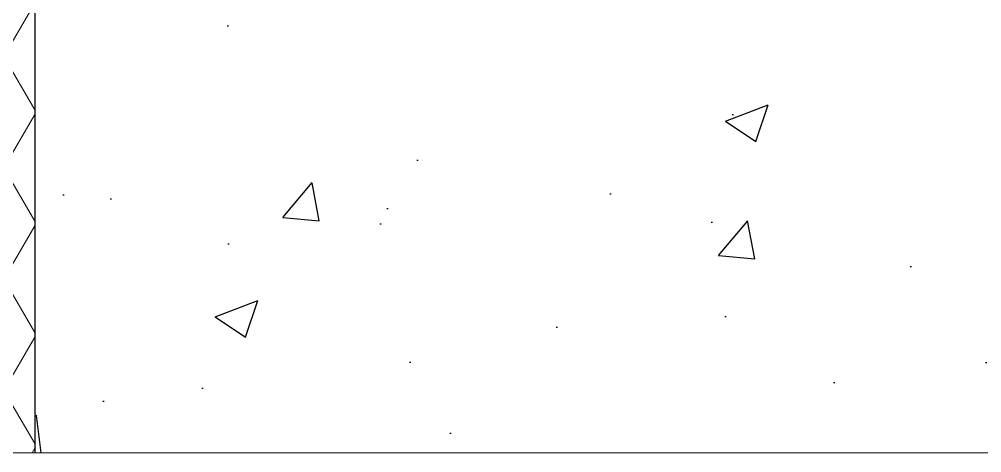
# Model space of a CAD drawing. Header units: millimetres. Extents: x -20000 to 230000, y -17405 to 24510.
# Drawn here: x 44836.2 to 45073.9, y -14106.3 to -13999.1 of the extents above; entities that cross this region are included whole.
import ezdxf

# ---------------------------------------------------------------- set-up
doc = ezdxf.new("R2010")
doc.units = ezdxf.units.MM
doc.layers.get('0').update_dxf_attribs({"lineweight": 13})
doc.layers.add('0 - Invisible', color=43, linetype='Continuous', lineweight=0, plot=False)
doc.layers.add('1 - BETON', color=251, linetype='Continuous', lineweight=25)
doc.layers.add('1 - Isolant', color=132, linetype='Continuous', lineweight=13)

# ---------------------------------------------------------------- blocks, each defined once
blk = doc.blocks.new('*U394')
at = {"layer": '1 - BETON'}
h = blk.add_hatch(dxfattribs=at)
h.set_pattern_fill('CONCRETE', color=256, scale=15, style=0, pattern_type=2)
h.set_pattern_definition([(49.99999999999999, (-70.00000000007424, 209.9999999999648), (107.589027390113, -9.412820247389266), [11.25, -123.75]), (355, (-70.00000000007424, 209.9999999999648), (-20.81270004195, 112.8288200550018), [9, -99]), (100.4514, (-61.03424800007423, 209.2155989999648), (86.77640725710323, 103.415931309143), [9.5610285, -105.1713168]), (46.18420000000002, (-70.00000000007424, 239.9999999999648), (160.0861572938467, -24.82785214935271), [16.87499999999953, -185.6249999999962]), (96.6356, (-56.65948825007422, 237.9310039499648), (140.1994058323055, 146.1176806350663), [14.3415432, -157.75695]), (351.1842, (-70.00000000007424, 239.9999999999648), (140.1992917700441, 146.1177901387987), [13.5, -148.5]), (21, (-55.00000000007424, 232.4999999999648), (89.53605781776925, -60.39283359980082), [11.25, -123.75]), (326.0000000000001, (-55.00000000007424, 232.4999999999648), (36.49729978823726, 108.772506757028), [9, -99]), (71.4514, (-47.5386650500742, 227.4672590999648), (126.0333942872235, 48.37957450649286), [9.5610285, -105.1713168]), (37.50000000000001, (-70.00000000007424, 209.9999999999648), (1.8239782975936, 49.93407807469672), [0, -97.8, 0, -100.5, 0, -99.375]), (7.499999999999999, (-70.00000000007424, 209.9999999999648), (39.46043061632229, 59.16175678235403), [0, -57.3, 0, -95.55, 0, -37.875]), (327.5, (-103.4500000000742, 209.9999999999648), (80.07336542586135, -3.383230760156963), [0, -37.5, 0, -117, 0, -155.25]), (317.5, (-118.4500000000742, 209.9999999999648), (87.47792540135794, 15.01574734984766), [0, -48.75, 0, -77.69999999999999, 0, -110.25])])
h.paths.add_polyline_path([(-168.1519566091689, -57.97670254202674), (-178.2681680429705, -57.31334441522013), (-168.4836356725723, -54.65991190799345)], flags=8)
edge = h.paths.add_edge_path(flags=0)
edge.add_line((-168.3177961408706, -56.31830722501009), (-98.66519282617082, -49.3530468935398))
h.paths.add_polyline_path([(-179.6117021402969, -60.09346763252723), (-97.09846032620796, -51.84214345111834), (-99.24791440432107, -30.34760266998717), (-181.76115621841, -38.59892685139606)], flags=24)
h.paths.add_polyline_path([(339.9999999999764, -20.00000000001455), (139.99999999998, -220.0000000000109), (-220.0000000000218, -220.0000000000182), (-220.0000000000218, -46.00000000000219), (-60, -30), (-60, 0), (0, 0), (0, -20.00000000001455)])
at = {"layer": '0 - Invisible'}
blk.add_lwpolyline([(339.9999999999764, -20.00000000001455), (139.99999999998, -220.0000000000109), (-220.0000000000294, -220.0000000000185), (-220.0000000000218, -220.0000000000182)], dxfattribs=at)
at = {"layer": '1 - BETON'}
blk.add_lwpolyline([(339.9999999999764, -20.00000000001455), (0, -20.00000000001455), (0, 0), (-60, 0), (-60, -30), (-220.0000000000218, -46.00000000000219), (-220.0000000000218, -220.0000000000182), (-220.0000000000218, -220.0000000000182)], dxfattribs=at)
blk = doc.blocks.new('*U409')
at = {"layer": '1 - Isolant'}
h = blk.add_hatch(dxfattribs=at)
h.set_pattern_fill('HONEY', color=256, scale=5, style=0)
h.set_pattern_definition([(0, (-58386.87184655554, -20470.0045999678), (23.8125, 13.748153225), [15.875, -31.75]), (120, (-58386.87184655554, -20470.0045999678), (-23.81249994797095, 13.74815331511695), [15.8749999999998, -31.7499999999996]), (59.99999999999999, (-58386.87184655554, -20470.0045999678), (5.202904551637744e-08, 27.49630654011694), [-31.75, 15.875])])
h.paths.add_polyline_path([(-160.0000000000197, -220.0000000000182), (-200.0000000000225, -220.0000000000185), (-200.000000000013, -29.90024875776545), (1.224950342894069e-11, -9.90024875775537), (0, 0), (1.085469744819806e-11, -30.00000000000038), (-160.0000000000116, -46.00000000000263)])
at = {"layer": '0 - Invisible'}
blk.add_line((-160.0000000000197, -220.0000000000182), (-200.0000000000225, -220.0000000000185), dxfattribs=at)
at = {"layer": '1 - Isolant'}
blk.add_lwpolyline([(-160.0000000000197, -220.0000000000182), (-160.0000000000116, -46.00000000000263), (1.085469744819806e-11, -30.00000000000038), (0, 0), (0, 0), (1.224950342894069e-11, -9.90024875775537), (-200.000000000013, -29.90024875776545), (-200.0000000000225, -220.0000000000185)], dxfattribs=at)

msp = doc.modelspace()

# ---------------------------------------------------------------- block references
for name, p in [('*U409', (45000.00002455681, -13886.26779066064)), ('*U394', (45060.00002455682, -13886.26779066064))]:
    msp.add_blockref(name, p)

doc.saveas('drawing.dxf')
